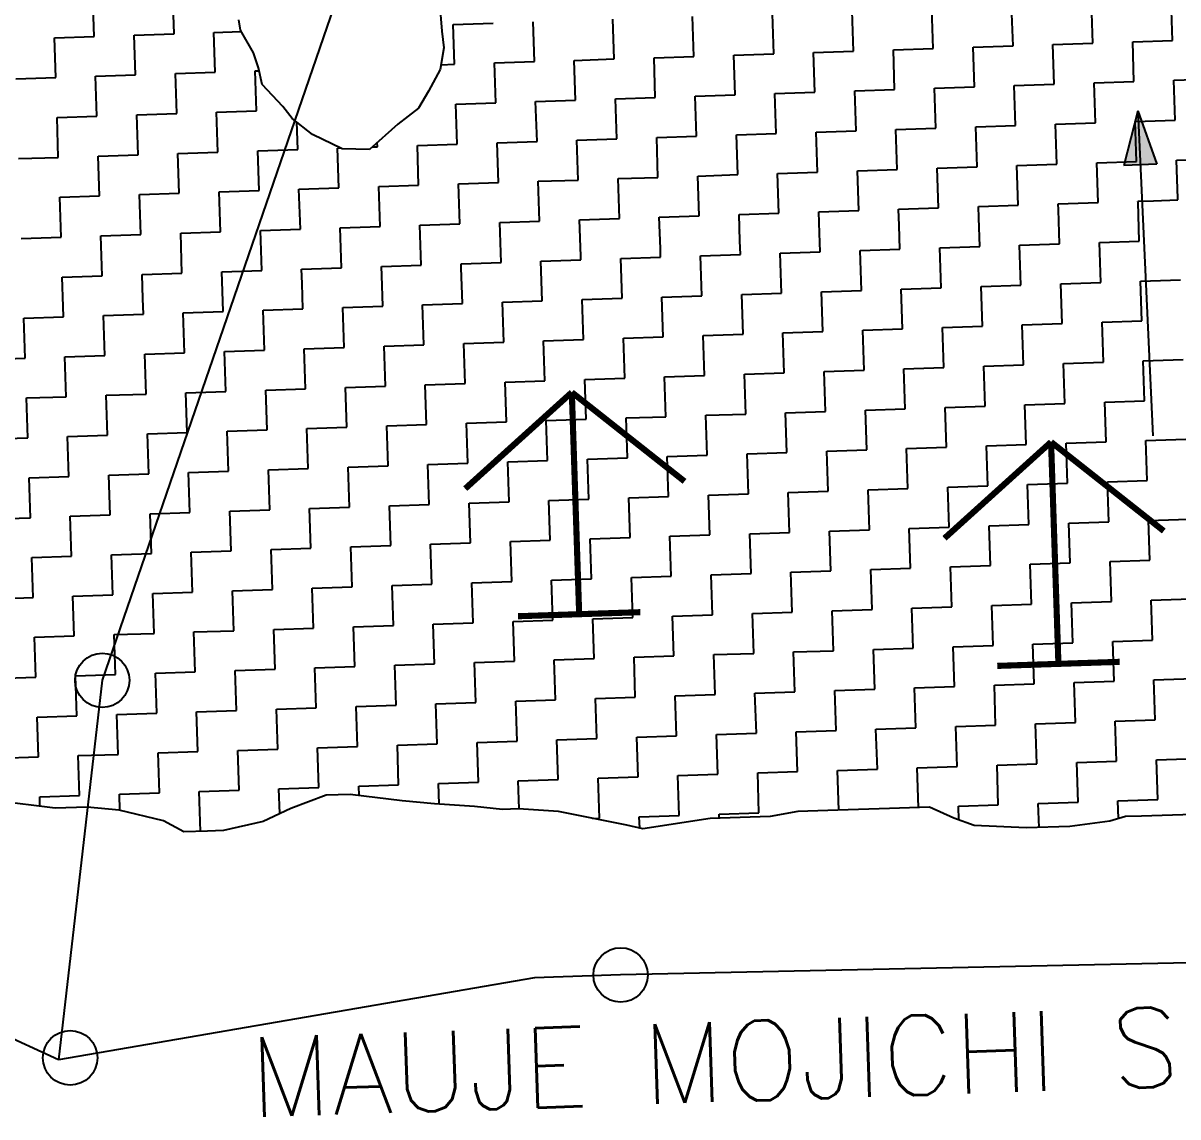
# Model space of a CAD drawing. Header units: metres. Extents: x 279700 to 281193, y 2031385 to 2032574.
# Drawn here: x 280298 to 280590.2, y 2031385.3 to 2031662.1 of the extents above; entities that cross this region are included whole.
import ezdxf

# ---------------------------------------------------------------- set-up
doc = ezdxf.new("R2010")
doc.units = ezdxf.units.M
for name, color, linetype in [('POLY_HATCH', 12, 'Continuous'), ('POLY_PARCEL', 6, 'Continuous'), ('TEXT_MAPOUT', 7, 'Continuous'), ('V_BOUND_LINE', 7, 'Continuous')]:
    doc.layers.add(name, color=color, linetype=linetype)
doc.styles.get("Standard").update_dxf_attribs({"font": 'simplex.shx'})

msp = doc.modelspace()

# ---------------------------------------------------------------- hatches: boundary and pattern name
h = msp.add_hatch(color=256)
h.paths.add_polyline_path([(280580.69, 2031626.19), (280584.86, 2031626.38), (280580.06, 2031639.84)])
h.paths.add_polyline_path([(280580.06, 2031639.84), (280576.51, 2031626), (280580.69, 2031626.19)])

# ---------------------------------------------------------------- linework, layer by layer
for points in [[(280580.06, 2031639.84), (280576.51, 2031626)], [(280580.06, 2031639.84), (280583.85, 2031557.61)], [(280580.06, 2031639.84), (280584.86, 2031626.38)], [(280584.86, 2031626.38), (280576.51, 2031626)]]:
    msp.add_lwpolyline(points)
at = {"const_width": 1.55}
for points in [[(280436.85, 2031568.64), (280409.88, 2031544.27)], [(280436.85, 2031568.64), (280438.71, 2031512.49)], [(280436.85, 2031568.64), (280465.37, 2031546.11)], [(280558.12, 2031556.07), (280531.15, 2031531.7)], [(280558.12, 2031556.07), (280559.98, 2031499.92)], [(280558.12, 2031556.07), (280586.64, 2031533.55)], [(280423.23, 2031511.98), (280454.2, 2031513.01)], [(280544.5, 2031499.41), (280575.47, 2031500.44)]]:
    msp.add_lwpolyline(points, dxfattribs=at)
for centre in [(280318.03, 2031495.76), (280449.19, 2031421.2), (280309.91, 2031400.23)]:
    msp.add_circle(centre, 6.88)
at = {"layer": 'POLY_HATCH', "linetype": 'Continuous'}
for p, q in [((280316, 2031658.72), (280315.66, 2031668.81)), ((280336.19, 2031659.39), (280335.85, 2031669.48)), ((280528.3, 2031655.67), (280527.97, 2031665.77)), ((280548.49, 2031656.35), (280548.15, 2031666.44)), ((280568.68, 2031657.02), (280568.34, 2031667.11)), ((280588.86, 2031657.69), (280588.53, 2031667.78)), ((280427.37, 2031652.32), (280427.03, 2031662.41)), ((280447.55, 2031652.99), (280447.22, 2031663.08)), ((280467.74, 2031653.66), (280467.4, 2031663.75)), ((280487.93, 2031654.33), (280487.59, 2031664.43)), ((280508.11, 2031655), (280507.78, 2031665.1)), ((280326.09, 2031659.05), (280336.19, 2031659.39)), ((280346.28, 2031659.73), (280353.2, 2031659.96)), ((280346.62, 2031649.63), (280346.28, 2031659.73)), ((280406.84, 2031661.74), (280416.94, 2031662.08)), ((280407.18, 2031651.65), (280406.84, 2031661.74)), ((280305.91, 2031658.38), (280316, 2031658.72)), ((280306.24, 2031648.29), (280305.91, 2031658.38)), ((280326.43, 2031648.96), (280326.09, 2031659.05)), ((280558.58, 2031656.68), (280568.68, 2031657.02)), ((280558.92, 2031646.59), (280558.58, 2031656.68)), ((280578.77, 2031657.35), (280588.86, 2031657.69)), ((280579.1, 2031647.26), (280578.77, 2031657.35)), ((280457.65, 2031653.32), (280467.74, 2031653.66)), ((280477.83, 2031654), (280487.93, 2031654.33)), ((280478.17, 2031643.9), (280477.83, 2031654)), ((280498.02, 2031654.67), (280508.11, 2031655)), ((280498.36, 2031644.57), (280498.02, 2031654.67)), ((280518.21, 2031655.34), (280528.3, 2031655.67)), ((280518.54, 2031645.25), (280518.21, 2031655.34)), ((280538.39, 2031656.01), (280548.49, 2031656.35)), ((280538.73, 2031645.92), (280538.39, 2031656.01)), ((280403.72, 2031651.53), (280407.18, 2031651.65)), ((280417.27, 2031651.98), (280427.37, 2031652.32)), ((280417.61, 2031641.89), (280417.27, 2031651.98)), ((280437.46, 2031652.65), (280447.55, 2031652.99)), ((280437.79, 2031642.56), (280437.46, 2031652.65)), ((280457.98, 2031643.23), (280457.65, 2031653.32)), ((280296.15, 2031647.95), (280306.24, 2031648.29)), ((280316.34, 2031648.63), (280326.43, 2031648.96)), ((280316.67, 2031638.53), (280316.34, 2031648.63)), ((280336.52, 2031649.3), (280346.62, 2031649.63)), ((280336.86, 2031639.2), (280336.52, 2031649.3)), ((280356.71, 2031649.97), (280357.75, 2031650)), ((280357.05, 2031639.87), (280356.71, 2031649.97)), ((280589.2, 2031647.6), (280599.29, 2031647.93)), ((280508.45, 2031644.91), (280518.54, 2031645.25)), ((280508.79, 2031634.82), (280508.45, 2031644.91)), ((280528.64, 2031645.58), (280538.73, 2031645.92)), ((280528.97, 2031635.49), (280528.64, 2031645.58)), ((280548.82, 2031646.25), (280558.92, 2031646.59)), ((280549.16, 2031636.16), (280548.82, 2031646.25)), ((280569.01, 2031646.92), (280579.1, 2031647.26)), ((280569.35, 2031636.83), (280569.01, 2031646.92)), ((280589.53, 2031637.5), (280589.2, 2031647.6)), ((280407.51, 2031641.55), (280417.61, 2031641.89)), ((280427.7, 2031642.22), (280437.79, 2031642.56)), ((280428.04, 2031632.13), (280427.7, 2031642.22)), ((280447.89, 2031642.9), (280457.98, 2031643.23)), ((280448.22, 2031632.8), (280447.89, 2031642.9)), ((280468.08, 2031643.57), (280478.17, 2031643.9)), ((280468.41, 2031633.47), (280468.08, 2031643.57)), ((280488.26, 2031644.24), (280498.36, 2031644.57)), ((280488.6, 2031634.14), (280488.26, 2031644.24)), ((280326.77, 2031638.87), (280336.86, 2031639.2)), ((280346.95, 2031639.54), (280357.05, 2031639.87)), ((280347.29, 2031629.45), (280346.95, 2031639.54)), ((280407.85, 2031631.46), (280407.51, 2031641.55)), ((280306.58, 2031638.2), (280316.67, 2031638.53)), ((280306.91, 2031628.1), (280306.58, 2031638.2)), ((280327.1, 2031628.77), (280326.77, 2031638.87)), ((280367.48, 2031630.12), (280367.24, 2031637.05)), ((280539.07, 2031635.82), (280549.16, 2031636.16)), ((280559.25, 2031636.49), (280569.35, 2031636.83)), ((280559.59, 2031626.4), (280559.25, 2031636.49)), ((280579.44, 2031637.17), (280589.53, 2031637.5)), ((280579.78, 2031627.07), (280579.44, 2031637.17)), ((280458.32, 2031633.14), (280468.41, 2031633.47)), ((280458.65, 2031623.04), (280458.32, 2031633.14)), ((280478.5, 2031633.81), (280488.6, 2031634.14)), ((280478.84, 2031623.72), (280478.5, 2031633.81)), ((280498.69, 2031634.48), (280508.79, 2031634.82)), ((280499.03, 2031624.39), (280498.69, 2031634.48)), ((280518.88, 2031635.15), (280528.97, 2031635.49)), ((280519.21, 2031625.06), (280518.88, 2031635.15)), ((280539.4, 2031625.73), (280539.07, 2031635.82)), ((280377.57, 2031630.45), (280378.28, 2031630.48)), ((280377.9, 2031620.36), (280377.57, 2031630.45)), ((280386.37, 2031630.74), (280387.66, 2031630.79)), ((280387.66, 2031630.79), (280387.63, 2031631.87)), ((280397.76, 2031631.12), (280407.85, 2031631.46)), ((280398.09, 2031621.03), (280397.76, 2031631.12)), ((280417.94, 2031631.79), (280428.04, 2031632.13)), ((280418.28, 2031621.7), (280417.94, 2031631.79)), ((280438.13, 2031632.47), (280448.22, 2031632.8)), ((280438.47, 2031622.37), (280438.13, 2031632.47)), ((280296.82, 2031627.77), (280306.91, 2031628.1)), ((280317.01, 2031628.44), (280327.1, 2031628.77)), ((280317.34, 2031618.34), (280317.01, 2031628.44)), ((280337.19, 2031629.11), (280347.29, 2031629.45)), ((280337.53, 2031619.02), (280337.19, 2031629.11)), ((280357.38, 2031629.78), (280367.48, 2031630.12)), ((280357.72, 2031619.69), (280357.38, 2031629.78)), ((280589.87, 2031627.41), (280599.96, 2031627.74)), ((280590.19, 2031617.71), (280589.87, 2031627.41)), ((280488.93, 2031624.05), (280499.03, 2031624.39)), ((280509.12, 2031624.72), (280519.21, 2031625.06)), ((280509.46, 2031614.63), (280509.12, 2031624.72)), ((280529.31, 2031625.39), (280539.4, 2031625.73)), ((280529.64, 2031615.3), (280529.31, 2031625.39)), ((280549.5, 2031626.07), (280559.59, 2031626.4)), ((280549.83, 2031615.97), (280549.5, 2031626.07)), ((280569.68, 2031626.74), (280579.78, 2031627.07)), ((280570.02, 2031616.64), (280569.68, 2031626.74)), ((280408.19, 2031621.37), (280418.28, 2031621.7)), ((280408.52, 2031611.27), (280408.19, 2031621.37)), ((280428.37, 2031622.04), (280438.47, 2031622.37)), ((280428.71, 2031611.94), (280428.37, 2031622.04)), ((280448.56, 2031622.71), (280458.65, 2031623.04)), ((280448.9, 2031612.61), (280448.56, 2031622.71)), ((280468.75, 2031623.38), (280478.84, 2031623.72)), ((280469.08, 2031613.29), (280468.75, 2031623.38)), ((280489.27, 2031613.96), (280488.93, 2031624.05)), ((280327.44, 2031618.68), (280337.53, 2031619.02)), ((280327.77, 2031608.59), (280327.44, 2031618.68)), ((280347.62, 2031619.35), (280357.72, 2031619.69)), ((280347.96, 2031609.26), (280347.62, 2031619.35)), ((280367.81, 2031620.02), (280377.9, 2031620.36)), ((280368.15, 2031609.93), (280367.81, 2031620.02)), ((280388, 2031620.69), (280398.09, 2031621.03)), ((280388.33, 2031610.6), (280388, 2031620.69)), ((280307.25, 2031618.01), (280317.34, 2031618.34)), ((280307.59, 2031607.92), (280307.25, 2031618.01)), ((280539.74, 2031615.64), (280549.83, 2031615.97)), ((280539.83, 2031612.82), (280539.74, 2031615.64)), ((280559.92, 2031616.31), (280570.02, 2031616.64)), ((280559.98, 2031614.78), (280559.92, 2031616.31)), ((280580.11, 2031616.98), (280584.02, 2031617.11)), ((280580.12, 2031616.73), (280580.11, 2031616.98)), ((280580.45, 2031606.89), (280580.12, 2031616.73)), ((280584.02, 2031617.11), (280590.21, 2031617.31)), ((280590.21, 2031617.31), (280590.19, 2031617.71)), ((280438.8, 2031612.28), (280448.9, 2031612.61)), ((280458.99, 2031612.95), (280469.08, 2031613.29)), ((280459.25, 2031605.01), (280458.99, 2031612.95)), ((280479.18, 2031613.62), (280489.27, 2031613.96)), ((280479.4, 2031606.96), (280479.18, 2031613.62)), ((280499.36, 2031614.29), (280509.46, 2031614.63)), ((280499.54, 2031608.92), (280499.36, 2031614.29)), ((280519.55, 2031614.96), (280529.64, 2031615.3)), ((280519.69, 2031610.87), (280519.55, 2031614.96)), ((280540.07, 2031605.54), (280539.83, 2031612.82)), ((280560.26, 2031606.21), (280559.98, 2031614.78)), ((280358.05, 2031609.59), (280368.15, 2031609.93)), ((280378.24, 2031610.27), (280388.33, 2031610.6)), ((280378.58, 2031600.17), (280378.24, 2031610.27)), ((280398.43, 2031610.94), (280408.52, 2031611.27)), ((280398.76, 2031600.84), (280398.43, 2031610.94)), ((280418.61, 2031611.61), (280428.71, 2031611.94)), ((280418.95, 2031601.51), (280418.61, 2031611.61)), ((280439.11, 2031603.06), (280438.8, 2031612.28)), ((280519.89, 2031604.87), (280519.69, 2031610.87)), ((280297.49, 2031607.58), (280307.59, 2031607.92)), ((280317.68, 2031608.25), (280327.77, 2031608.59)), ((280318.01, 2031598.16), (280317.68, 2031608.25)), ((280337.87, 2031608.92), (280347.96, 2031609.26)), ((280338.2, 2031598.83), (280337.87, 2031608.92)), ((280358.39, 2031599.5), (280358.05, 2031609.59)), ((280479.51, 2031603.53), (280479.4, 2031606.96)), ((280499.7, 2031604.2), (280499.54, 2031608.92)), ((280570.35, 2031606.55), (280580.45, 2031606.89)), ((280459.32, 2031602.86), (280459.25, 2031605.01)), ((280489.61, 2031603.86), (280499.7, 2031604.2)), ((280489.94, 2031593.77), (280489.61, 2031603.86)), ((280509.79, 2031604.54), (280519.89, 2031604.87)), ((280510.13, 2031594.44), (280509.79, 2031604.54)), ((280529.98, 2031605.21), (280540.07, 2031605.54)), ((280530.32, 2031595.11), (280529.98, 2031605.21)), ((280550.17, 2031605.88), (280560.26, 2031606.21)), ((280550.5, 2031595.78), (280550.17, 2031605.88)), ((280570.69, 2031596.46), (280570.35, 2031606.55)), ((280408.86, 2031601.18), (280418.95, 2031601.51)), ((280408.89, 2031600.13), (280408.86, 2031601.18)), ((280429.04, 2031601.85), (280439.14, 2031602.19)), ((280429.38, 2031591.76), (280429.04, 2031601.85)), ((280439.14, 2031602.19), (280439.11, 2031603.06)), ((280449.23, 2031602.52), (280459.32, 2031602.86)), ((280449.57, 2031592.43), (280449.23, 2031602.52)), ((280469.42, 2031603.19), (280479.51, 2031603.53)), ((280469.75, 2031593.1), (280469.42, 2031603.19)), ((280307.92, 2031597.82), (280318.01, 2031598.16)), ((280328.11, 2031598.49), (280338.2, 2031598.83)), ((280328.31, 2031592.31), (280328.11, 2031598.49)), ((280348.3, 2031599.16), (280358.39, 2031599.5)), ((280348.46, 2031594.27), (280348.3, 2031599.16)), ((280368.48, 2031599.84), (280378.58, 2031600.17)), ((280368.6, 2031596.22), (280368.48, 2031599.84)), ((280388.67, 2031600.51), (280398.76, 2031600.84)), ((280388.75, 2031598.17), (280388.67, 2031600.51)), ((280389.01, 2031590.41), (280388.75, 2031598.17)), ((280409.19, 2031591.09), (280408.89, 2031600.13)), ((280308.17, 2031590.36), (280307.92, 2031597.82)), ((280368.82, 2031589.74), (280368.6, 2031596.22)), ((280520.22, 2031594.78), (280530.32, 2031595.11)), ((280540.41, 2031595.45), (280550.5, 2031595.78)), ((280540.74, 2031585.36), (280540.41, 2031595.45)), ((280560.6, 2031596.12), (280570.69, 2031596.46)), ((280560.93, 2031586.03), (280560.6, 2031596.12)), ((280580.78, 2031596.79), (280590.88, 2031597.13)), ((280581.12, 2031586.7), (280580.78, 2031596.79)), ((280328.44, 2031588.4), (280328.31, 2031592.31)), ((280348.63, 2031589.07), (280348.46, 2031594.27)), ((280439.47, 2031592.09), (280449.57, 2031592.43)), ((280459.66, 2031592.76), (280469.75, 2031593.1)), ((280460, 2031582.67), (280459.66, 2031592.76)), ((280479.85, 2031593.43), (280489.94, 2031593.77)), ((280480.18, 2031583.34), (280479.85, 2031593.43)), ((280500.03, 2031594.11), (280510.13, 2031594.44)), ((280500.37, 2031584.01), (280500.03, 2031594.11)), ((280520.56, 2031584.68), (280520.22, 2031594.78)), ((280308.26, 2031587.73), (280308.17, 2031590.36)), ((280358.72, 2031589.41), (280368.82, 2031589.74)), ((280359.06, 2031579.31), (280358.72, 2031589.41)), ((280378.91, 2031590.08), (280389.01, 2031590.41)), ((280379.25, 2031579.98), (280378.91, 2031590.08)), ((280399.1, 2031590.75), (280409.19, 2031591.09)), ((280399.43, 2031580.66), (280399.1, 2031590.75)), ((280419.29, 2031591.42), (280429.38, 2031591.76)), ((280419.62, 2031581.33), (280419.29, 2031591.42)), ((280439.81, 2031582), (280439.47, 2031592.09)), ((280298.16, 2031587.39), (280308.26, 2031587.73)), ((280298.5, 2031577.3), (280298.16, 2031587.39)), ((280318.35, 2031588.06), (280328.44, 2031588.4)), ((280318.69, 2031577.97), (280318.35, 2031588.06)), ((280338.54, 2031588.74), (280348.63, 2031589.07)), ((280338.87, 2031578.64), (280338.54, 2031588.74)), ((280571.03, 2031586.36), (280581.12, 2031586.7)), ((280571.36, 2031576.27), (280571.03, 2031586.36)), ((280490.28, 2031583.68), (280500.37, 2031584.01)), ((280490.61, 2031573.58), (280490.28, 2031583.68)), ((280510.46, 2031584.35), (280520.56, 2031584.68)), ((280510.8, 2031574.25), (280510.46, 2031584.35)), ((280530.65, 2031585.02), (280540.74, 2031585.36)), ((280530.99, 2031574.93), (280530.65, 2031585.02)), ((280550.84, 2031585.69), (280560.93, 2031586.03)), ((280551.17, 2031575.6), (280550.84, 2031585.69)), ((280389.34, 2031580.32), (280399.43, 2031580.66)), ((280409.53, 2031580.99), (280419.62, 2031581.33)), ((280409.86, 2031570.9), (280409.53, 2031580.99)), ((280429.72, 2031581.66), (280439.81, 2031582)), ((280430.05, 2031571.57), (280429.72, 2031581.66)), ((280449.9, 2031582.33), (280460, 2031582.67)), ((280450.24, 2031572.24), (280449.9, 2031582.33)), ((280470.09, 2031583.01), (280480.18, 2031583.34)), ((280470.43, 2031572.91), (280470.09, 2031583.01)), ((280308.59, 2031577.63), (280318.69, 2031577.97)), ((280308.93, 2031567.54), (280308.59, 2031577.63)), ((280328.78, 2031578.31), (280338.87, 2031578.64)), ((280329.12, 2031568.21), (280328.78, 2031578.31)), ((280348.97, 2031578.98), (280359.06, 2031579.31)), ((280349.3, 2031568.88), (280348.97, 2031578.98)), ((280369.15, 2031579.65), (280379.25, 2031579.98)), ((280369.49, 2031569.56), (280369.15, 2031579.65)), ((280389.68, 2031570.23), (280389.34, 2031580.32)), ((280288.41, 2031576.96), (280298.5, 2031577.3)), ((280520.89, 2031574.59), (280530.99, 2031574.93)), ((280541.08, 2031575.26), (280551.17, 2031575.6)), ((280541.42, 2031565.17), (280541.08, 2031575.26)), ((280561.27, 2031575.93), (280571.36, 2031576.27)), ((280561.6, 2031565.84), (280561.27, 2031575.93)), ((280581.45, 2031576.6), (280591.55, 2031576.94)), ((280581.79, 2031566.51), (280581.45, 2031576.6)), ((280440.14, 2031571.9), (280450.24, 2031572.24)), ((280440.48, 2031561.81), (280440.14, 2031571.9)), ((280460.33, 2031572.58), (280470.43, 2031572.91)), ((280460.67, 2031562.48), (280460.33, 2031572.58)), ((280480.52, 2031573.25), (280490.61, 2031573.58)), ((280480.85, 2031563.15), (280480.52, 2031573.25)), ((280500.71, 2031573.92), (280510.8, 2031574.25)), ((280501.04, 2031563.83), (280500.71, 2031573.92)), ((280521.23, 2031564.5), (280520.89, 2031574.59)), ((280339.21, 2031568.55), (280349.3, 2031568.88)), ((280359.4, 2031569.22), (280369.49, 2031569.56)), ((280359.73, 2031559.13), (280359.4, 2031569.22)), ((280379.58, 2031569.89), (280389.68, 2031570.23)), ((280379.92, 2031559.8), (280379.58, 2031569.89)), ((280399.77, 2031570.56), (280409.86, 2031570.9)), ((280400.11, 2031560.47), (280399.77, 2031570.56)), ((280419.96, 2031571.23), (280430.05, 2031571.57)), ((280420.29, 2031561.14), (280419.96, 2031571.23)), ((280298.83, 2031567.21), (280308.93, 2031567.54)), ((280299.17, 2031557.11), (280298.83, 2031567.21)), ((280319.02, 2031567.88), (280329.12, 2031568.21)), ((280319.36, 2031557.78), (280319.02, 2031567.88)), ((280339.54, 2031558.45), (280339.21, 2031568.55)), ((280571.7, 2031566.18), (280581.79, 2031566.51)), ((280572.03, 2031556.08), (280571.7, 2031566.18)), ((280470.76, 2031562.82), (280480.85, 2031563.15)), ((280490.95, 2031563.49), (280501.04, 2031563.83)), ((280491.28, 2031553.4), (280490.95, 2031563.49)), ((280511.14, 2031564.16), (280521.23, 2031564.5)), ((280511.47, 2031554.07), (280511.14, 2031564.16)), ((280531.32, 2031564.83), (280541.42, 2031565.17)), ((280531.66, 2031554.74), (280531.32, 2031564.83)), ((280551.51, 2031565.5), (280561.6, 2031565.84)), ((280551.85, 2031555.41), (280551.51, 2031565.5)), ((280390.01, 2031560.13), (280400.11, 2031560.47)), ((280390.35, 2031550.04), (280390.01, 2031560.13)), ((280410.2, 2031560.8), (280420.29, 2031561.14)), ((280410.54, 2031550.71), (280410.2, 2031560.8)), ((280430.39, 2031561.48), (280440.48, 2031561.81)), ((280430.72, 2031551.38), (280430.39, 2031561.48)), ((280450.57, 2031562.15), (280460.67, 2031562.48)), ((280450.91, 2031552.05), (280450.57, 2031562.15)), ((280471.1, 2031552.72), (280470.76, 2031562.82)), ((280289.08, 2031556.78), (280299.17, 2031557.11)), ((280309.26, 2031557.45), (280319.36, 2031557.78)), ((280309.6, 2031547.35), (280309.26, 2031557.45)), ((280329.45, 2031558.12), (280339.54, 2031558.45)), ((280329.79, 2031548.03), (280329.45, 2031558.12)), ((280349.64, 2031558.79), (280359.73, 2031559.13)), ((280349.97, 2031548.7), (280349.64, 2031558.79)), ((280369.83, 2031559.46), (280379.92, 2031559.8)), ((280370.16, 2031549.37), (280369.83, 2031559.46)), ((280521.56, 2031554.4), (280531.66, 2031554.74)), ((280521.9, 2031544.31), (280521.56, 2031554.4)), ((280541.75, 2031555.07), (280551.85, 2031555.41)), ((280542.09, 2031544.98), (280541.75, 2031555.07)), ((280561.94, 2031555.75), (280572.03, 2031556.08)), ((280562.27, 2031545.65), (280561.94, 2031555.75)), ((280582.13, 2031556.42), (280592.22, 2031556.75)), ((280582.46, 2031546.32), (280582.13, 2031556.42)), ((280420.63, 2031551.05), (280430.72, 2031551.38)), ((280440.82, 2031551.72), (280450.91, 2031552.05)), ((280441.15, 2031541.62), (280440.82, 2031551.72)), ((280461, 2031552.39), (280471.1, 2031552.72)), ((280461.34, 2031542.3), (280461, 2031552.39)), ((280481.19, 2031553.06), (280491.28, 2031553.4)), ((280481.53, 2031542.97), (280481.19, 2031553.06)), ((280501.38, 2031553.73), (280511.47, 2031554.07)), ((280501.71, 2031543.64), (280501.38, 2031553.73)), ((280339.88, 2031548.36), (280349.97, 2031548.7)), ((280340.22, 2031538.27), (280339.88, 2031548.36)), ((280360.07, 2031549.03), (280370.16, 2031549.37)), ((280360.4, 2031538.94), (280360.07, 2031549.03)), ((280380.25, 2031549.7), (280390.35, 2031550.04)), ((280380.59, 2031539.61), (280380.25, 2031549.7)), ((280400.44, 2031550.38), (280410.54, 2031550.71)), ((280400.78, 2031540.28), (280400.44, 2031550.38)), ((280420.96, 2031540.95), (280420.63, 2031551.05)), ((280299.51, 2031547.02), (280309.6, 2031547.35)), ((280299.84, 2031536.92), (280299.51, 2031547.02)), ((280319.69, 2031547.69), (280329.79, 2031548.03)), ((280320.03, 2031537.6), (280319.69, 2031547.69)), ((280552.18, 2031545.32), (280562.27, 2031545.65)), ((280572.37, 2031545.99), (280582.46, 2031546.32)), ((280572.7, 2031535.89), (280572.37, 2031545.99)), ((280471.43, 2031542.63), (280481.53, 2031542.97)), ((280471.77, 2031532.54), (280471.43, 2031542.63)), ((280491.62, 2031543.3), (280501.71, 2031543.64)), ((280491.96, 2031533.21), (280491.62, 2031543.3)), ((280511.81, 2031543.97), (280521.9, 2031544.31)), ((280512.14, 2031533.88), (280511.81, 2031543.97)), ((280531.99, 2031544.65), (280542.09, 2031544.98)), ((280532.33, 2031534.55), (280531.99, 2031544.65)), ((280552.52, 2031535.22), (280552.18, 2031545.32)), ((280370.5, 2031539.27), (280380.59, 2031539.61)), ((280390.68, 2031539.95), (280400.78, 2031540.28)), ((280391.02, 2031529.85), (280390.68, 2031539.95)), ((280410.87, 2031540.62), (280420.96, 2031540.95)), ((280411.21, 2031530.52), (280410.87, 2031540.62)), ((280431.06, 2031541.29), (280441.15, 2031541.62)), ((280431.39, 2031531.19), (280431.06, 2031541.29)), ((280451.25, 2031541.96), (280461.34, 2031542.3)), ((280451.58, 2031531.87), (280451.25, 2031541.96)), ((280289.75, 2031536.59), (280299.84, 2031536.92)), ((280309.94, 2031537.26), (280320.03, 2031537.6)), ((280310.27, 2031527.17), (280309.94, 2031537.26)), ((280330.12, 2031537.93), (280340.22, 2031538.27)), ((280330.46, 2031527.84), (280330.12, 2031537.93)), ((280350.31, 2031538.6), (280360.4, 2031538.94)), ((280350.65, 2031528.51), (280350.31, 2031538.6)), ((280370.83, 2031529.18), (280370.5, 2031539.27)), ((280502.05, 2031533.54), (280512.14, 2031533.88)), ((280522.24, 2031534.22), (280532.33, 2031534.55)), ((280522.57, 2031524.12), (280522.24, 2031534.22)), ((280542.42, 2031534.89), (280552.52, 2031535.22)), ((280542.76, 2031524.79), (280542.42, 2031534.89)), ((280562.61, 2031535.56), (280572.7, 2031535.89)), ((280562.95, 2031525.47), (280562.61, 2031535.56)), ((280582.8, 2031536.23), (280592.89, 2031536.57)), ((280583.13, 2031526.14), (280582.8, 2031536.23)), ((280421.3, 2031530.86), (280431.39, 2031531.19)), ((280421.64, 2031520.77), (280421.3, 2031530.86)), ((280441.49, 2031531.53), (280451.58, 2031531.87)), ((280441.82, 2031521.44), (280441.49, 2031531.53)), ((280461.67, 2031532.2), (280471.77, 2031532.54)), ((280462.01, 2031522.11), (280461.67, 2031532.2)), ((280481.86, 2031532.87), (280491.96, 2031533.21)), ((280482.2, 2031522.78), (280481.86, 2031532.87)), ((280502.38, 2031523.45), (280502.05, 2031533.54)), ((280340.55, 2031528.17), (280350.65, 2031528.51)), ((280340.89, 2031518.08), (280340.55, 2031528.17)), ((280360.74, 2031528.85), (280370.83, 2031529.18)), ((280361.07, 2031518.75), (280360.74, 2031528.85)), ((280380.93, 2031529.52), (280391.02, 2031529.85)), ((280381.26, 2031519.42), (280380.93, 2031529.52)), ((280401.11, 2031530.19), (280411.21, 2031530.52)), ((280401.45, 2031520.09), (280401.11, 2031530.19)), ((280300.18, 2031526.83), (280310.27, 2031527.17)), ((280300.51, 2031516.74), (280300.18, 2031526.83)), ((280320.36, 2031527.5), (280330.46, 2031527.84)), ((280320.7, 2031517.41), (280320.36, 2031527.5)), ((280552.85, 2031525.13), (280562.95, 2031525.47)), ((280553.19, 2031515.04), (280552.85, 2031525.13)), ((280573.04, 2031525.8), (280583.13, 2031526.14)), ((280573.38, 2031515.71), (280573.04, 2031525.8)), ((280451.92, 2031521.77), (280462.01, 2031522.11)), ((280472.1, 2031522.44), (280482.2, 2031522.78)), ((280472.44, 2031512.35), (280472.1, 2031522.44)), ((280492.29, 2031523.12), (280502.38, 2031523.45)), ((280492.63, 2031513.02), (280492.29, 2031523.12)), ((280512.48, 2031523.79), (280522.57, 2031524.12)), ((280512.81, 2031513.69), (280512.48, 2031523.79)), ((280532.67, 2031524.46), (280542.76, 2031524.79)), ((280533, 2031514.36), (280532.67, 2031524.46)), ((280371.17, 2031519.09), (280381.26, 2031519.42)), ((280371.5, 2031508.99), (280371.17, 2031519.09)), ((280391.36, 2031519.76), (280401.45, 2031520.09)), ((280391.69, 2031509.67), (280391.36, 2031519.76)), ((280411.54, 2031520.43), (280421.64, 2031520.77)), ((280411.88, 2031510.34), (280411.54, 2031520.43)), ((280431.73, 2031521.1), (280441.82, 2031521.44)), ((280432.07, 2031511.01), (280431.73, 2031521.1)), ((280452.25, 2031511.68), (280451.92, 2031521.77)), ((280290.42, 2031516.4), (280300.51, 2031516.74)), ((280310.61, 2031517.07), (280320.7, 2031517.41)), ((280310.94, 2031506.98), (280310.61, 2031517.07)), ((280330.79, 2031517.74), (280340.89, 2031518.08)), ((280331.13, 2031507.65), (280330.79, 2031517.74)), ((280350.98, 2031518.42), (280361.07, 2031518.75)), ((280351.32, 2031508.32), (280350.98, 2031518.42)), ((280583.47, 2031516.04), (280593.56, 2031516.38)), ((280502.72, 2031513.36), (280512.81, 2031513.69)), ((280503.06, 2031503.26), (280502.72, 2031513.36)), ((280522.91, 2031514.03), (280533, 2031514.36)), ((280523.24, 2031503.94), (280522.91, 2031514.03)), ((280543.09, 2031514.7), (280553.19, 2031515.04)), ((280543.43, 2031504.61), (280543.09, 2031514.7)), ((280563.28, 2031515.37), (280573.38, 2031515.71)), ((280563.62, 2031505.28), (280563.28, 2031515.37)), ((280583.8, 2031505.95), (280583.47, 2031516.04)), ((280401.78, 2031510), (280411.88, 2031510.34)), ((280421.97, 2031510.67), (280432.07, 2031511.01)), ((280422.31, 2031500.58), (280421.97, 2031510.67)), ((280442.16, 2031511.34), (280452.25, 2031511.68)), ((280442.49, 2031501.25), (280442.16, 2031511.34)), ((280462.35, 2031512.01), (280472.44, 2031512.35)), ((280462.68, 2031501.92), (280462.35, 2031512.01)), ((280482.53, 2031512.69), (280492.63, 2031513.02)), ((280482.87, 2031502.59), (280482.53, 2031512.69)), ((280321.04, 2031507.32), (280331.13, 2031507.65)), ((280341.22, 2031507.99), (280351.32, 2031508.32)), ((280341.56, 2031497.89), (280341.22, 2031507.99)), ((280361.41, 2031508.66), (280371.5, 2031508.99)), ((280361.75, 2031498.56), (280361.41, 2031508.66)), ((280381.6, 2031509.33), (280391.69, 2031509.67)), ((280381.93, 2031499.24), (280381.6, 2031509.33)), ((280402.12, 2031499.91), (280401.78, 2031510)), ((280300.85, 2031506.64), (280310.94, 2031506.98)), ((280301.18, 2031496.55), (280300.85, 2031506.64)), ((280321.37, 2031497.22), (280321.04, 2031507.32)), ((280533.34, 2031504.27), (280543.43, 2031504.61)), ((280553.52, 2031504.94), (280563.62, 2031505.28)), ((280553.86, 2031494.85), (280553.52, 2031504.94)), ((280573.71, 2031505.61), (280583.8, 2031505.95)), ((280574.05, 2031495.52), (280573.71, 2031505.61)), ((280452.59, 2031501.59), (280462.68, 2031501.92)), ((280452.92, 2031491.49), (280452.59, 2031501.59)), ((280472.78, 2031502.26), (280482.87, 2031502.59)), ((280473.11, 2031492.16), (280472.78, 2031502.26)), ((280492.96, 2031502.93), (280503.06, 2031503.26)), ((280493.3, 2031492.83), (280492.96, 2031502.93)), ((280513.15, 2031503.6), (280523.24, 2031503.94)), ((280513.49, 2031493.51), (280513.15, 2031503.6)), ((280533.67, 2031494.18), (280533.34, 2031504.27)), ((280371.84, 2031498.9), (280381.93, 2031499.24)), ((280372.18, 2031488.81), (280371.84, 2031498.9)), ((280392.03, 2031499.57), (280402.12, 2031499.91)), ((280392.36, 2031489.48), (280392.03, 2031499.57)), ((280412.21, 2031500.24), (280422.31, 2031500.58)), ((280412.55, 2031490.15), (280412.21, 2031500.24)), ((280432.4, 2031500.91), (280442.49, 2031501.25)), ((280432.74, 2031490.82), (280432.4, 2031500.91)), ((280291.09, 2031496.21), (280301.18, 2031496.55)), ((280311.28, 2031496.89), (280321.37, 2031497.22)), ((280311.61, 2031486.79), (280311.28, 2031496.89)), ((280331.47, 2031497.56), (280341.56, 2031497.89)), ((280331.8, 2031487.46), (280331.47, 2031497.56)), ((280351.65, 2031498.23), (280361.75, 2031498.56)), ((280351.99, 2031488.14), (280351.65, 2031498.23)), ((280584.14, 2031495.86), (280594.23, 2031496.19)), ((280584.48, 2031485.76), (280584.14, 2031495.86)), ((280483.2, 2031492.5), (280493.3, 2031492.83)), ((280503.39, 2031493.17), (280513.49, 2031493.51)), ((280503.73, 2031483.08), (280503.39, 2031493.17)), ((280523.58, 2031493.84), (280533.67, 2031494.18)), ((280523.91, 2031483.75), (280523.58, 2031493.84)), ((280543.77, 2031494.51), (280553.86, 2031494.85)), ((280544.1, 2031484.42), (280543.77, 2031494.51)), ((280563.95, 2031495.18), (280574.05, 2031495.52)), ((280564.29, 2031485.09), (280563.95, 2031495.18)), ((280402.46, 2031489.81), (280412.55, 2031490.15)), ((280422.64, 2031490.49), (280432.74, 2031490.82)), ((280422.98, 2031480.39), (280422.64, 2031490.49)), ((280442.83, 2031491.16), (280452.92, 2031491.49)), ((280443.17, 2031481.06), (280442.83, 2031491.16)), ((280463.02, 2031491.83), (280473.11, 2031492.16)), ((280463.35, 2031481.73), (280463.02, 2031491.83)), ((280483.54, 2031482.41), (280483.2, 2031492.5)), ((280321.71, 2031487.13), (280331.8, 2031487.46)), ((280322.04, 2031477.03), (280321.71, 2031487.13)), ((280341.89, 2031487.8), (280351.99, 2031488.14)), ((280342.23, 2031477.71), (280341.89, 2031487.8)), ((280362.08, 2031488.47), (280372.18, 2031488.81)), ((280362.42, 2031478.38), (280362.08, 2031488.47)), ((280382.27, 2031489.14), (280392.36, 2031489.48)), ((280382.6, 2031479.05), (280382.27, 2031489.14)), ((280402.79, 2031479.72), (280402.46, 2031489.81)), ((280301.52, 2031486.46), (280311.61, 2031486.79)), ((280301.86, 2031476.36), (280301.52, 2031486.46)), ((280534.01, 2031484.08), (280544.1, 2031484.42)), ((280534.34, 2031473.99), (280534.01, 2031484.08)), ((280554.2, 2031484.76), (280564.29, 2031485.09)), ((280554.53, 2031474.66), (280554.2, 2031484.76)), ((280574.38, 2031485.43), (280584.48, 2031485.76)), ((280574.72, 2031475.33), (280574.38, 2031485.43)), ((280453.26, 2031481.4), (280463.35, 2031481.73)), ((280453.6, 2031471.3), (280453.26, 2031481.4)), ((280473.45, 2031482.07), (280483.54, 2031482.41)), ((280473.78, 2031471.98), (280473.45, 2031482.07)), ((280493.63, 2031482.74), (280503.73, 2031483.08)), ((280493.97, 2031472.65), (280493.63, 2031482.74)), ((280513.82, 2031483.41), (280523.91, 2031483.75)), ((280514.16, 2031473.32), (280513.82, 2031483.41)), ((280352.32, 2031478.04), (280362.42, 2031478.38)), ((280372.51, 2031478.71), (280382.6, 2031479.05)), ((280372.85, 2031468.62), (280372.51, 2031478.71)), ((280392.7, 2031479.38), (280402.79, 2031479.72)), ((280393.03, 2031469.29), (280392.7, 2031479.38)), ((280412.89, 2031480.06), (280422.98, 2031480.39)), ((280413.22, 2031469.96), (280412.89, 2031480.06)), ((280433.07, 2031480.73), (280443.17, 2031481.06)), ((280433.41, 2031470.63), (280433.07, 2031480.73)), ((280291.76, 2031476.03), (280301.86, 2031476.36)), ((280311.95, 2031476.7), (280322.04, 2031477.03)), ((280312.29, 2031466.61), (280311.95, 2031476.7)), ((280332.14, 2031477.37), (280342.23, 2031477.71)), ((280332.47, 2031467.28), (280332.14, 2031477.37)), ((280352.66, 2031467.95), (280352.32, 2031478.04)), ((280564.62, 2031475), (280574.72, 2031475.33)), ((280584.81, 2031475.67), (280594.91, 2031476)), ((280585.15, 2031465.58), (280584.81, 2031475.67)), ((280483.88, 2031472.31), (280493.97, 2031472.65)), ((280504.06, 2031472.98), (280514.16, 2031473.32)), ((280504.4, 2031462.9), (280504.06, 2031472.98)), ((280524.25, 2031473.65), (280534.34, 2031473.99)), ((280524.59, 2031463.57), (280524.25, 2031473.65)), ((280544.44, 2031474.33), (280554.53, 2031474.66)), ((280544.77, 2031464.23), (280544.44, 2031474.33)), ((280564.96, 2031464.9), (280564.62, 2031475)), ((280403.13, 2031469.63), (280413.22, 2031469.96)), ((280403.3, 2031464.46), (280403.13, 2031469.63)), ((280423.31, 2031470.3), (280433.41, 2031470.63)), ((280423.55, 2031463.22), (280423.31, 2031470.3)), ((280443.5, 2031470.97), (280453.6, 2031471.3)), ((280443.84, 2031460.88), (280443.5, 2031470.97)), ((280463.69, 2031471.64), (280473.78, 2031471.98)), ((280464.02, 2031461.55), (280463.69, 2031471.64)), ((280484.21, 2031462.22), (280483.88, 2031472.31)), ((280302.19, 2031466.27), (280312.29, 2031466.61)), ((280322.38, 2031466.94), (280332.47, 2031467.28)), ((280322.51, 2031462.85), (280322.38, 2031466.94)), ((280342.57, 2031467.61), (280352.66, 2031467.95)), ((280342.9, 2031457.53), (280342.57, 2031467.61)), ((280362.75, 2031468.28), (280372.85, 2031468.62)), ((280362.96, 2031462.04), (280362.75, 2031468.28)), ((280382.94, 2031468.96), (280393.03, 2031469.29)), ((280383.02, 2031466.59), (280382.94, 2031468.96)), ((280302.27, 2031463.85), (280302.19, 2031466.27)), ((280534.68, 2031463.9), (280544.77, 2031464.23)), ((280534.8, 2031460.38), (280534.68, 2031463.9)), ((280554.87, 2031464.57), (280564.96, 2031464.9)), ((280555.07, 2031458.53), (280554.87, 2031464.57)), ((280575.05, 2031465.24), (280585.15, 2031465.58)), ((280575.2, 2031460.77), (280575.05, 2031465.24)), ((280442.12, 2031460.82), (280443.84, 2031460.88)), ((280453.93, 2031461.21), (280464.02, 2031461.55)), ((280454.02, 2031458.39), (280453.93, 2031461.21)), ((280474.12, 2031461.88), (280484.21, 2031462.22)), ((280474.15, 2031460.88), (280474.12, 2031461.88))]:
    msp.add_line(p, q, dxfattribs=at)
at = {"layer": 'POLY_HATCH'}
for p, q in [((280403.33, 2031667.32), (280403.96, 2031660.01)), ((280353.03, 2031660.25), (280352.56, 2031662.93)), ((280356.31, 2031654.57), (280353.03, 2031660.25)), ((280403.96, 2031660.01), (280404.48, 2031655.79)), ((280357.59, 2031650.76), (280356.31, 2031654.57)), ((280404.48, 2031655.79), (280403.51, 2031650.36)), ((280358.5, 2031646.55), (280357.59, 2031650.76)), ((280403.51, 2031650.36), (280400.6, 2031644.87)), ((280363.7, 2031640.94), (280358.5, 2031646.55)), ((280400.6, 2031644.87), (280398.05, 2031640.54)), ((280366.12, 2031637.94), (280363.7, 2031640.94)), ((280398.05, 2031640.54), (280392.78, 2031636.51)), ((280371.27, 2031633.87), (280366.12, 2031637.94)), ((280392.78, 2031636.51), (280385.67, 2031630.11)), ((280378.72, 2031630.26), (280371.27, 2031633.87)), ((280385.67, 2031630.11), (280378.72, 2031630.26)), ((280374.71, 2031466.66), (280365.73, 2031463.33)), ((280380.77, 2031466.86), (280374.71, 2031466.66)), ((280393.95, 2031465.28), (280380.77, 2031466.86)), ((280306.12, 2031463.37), (280286.05, 2031465.88)), ((280314.19, 2031463.64), (280306.12, 2031463.37)), ((280322.3, 2031462.9), (280314.19, 2031463.64)), ((280402.06, 2031464.54), (280393.95, 2031465.28)), ((280412.18, 2031463.87), (280402.06, 2031464.54)), ((280419.28, 2031463.1), (280412.18, 2031463.87)), ((280527.36, 2031463.66), (280517.27, 2031463.33)), ((280533.52, 2031460.84), (280527.36, 2031463.66)), ((280333.5, 2031460.24), (280322.3, 2031462.9)), ((280365.73, 2031463.33), (280358.76, 2031460.07)), ((280423.32, 2031463.23), (280419.28, 2031463.1)), ((280433.44, 2031462.56), (280423.32, 2031463.23)), ((280450.73, 2031459.09), (280433.44, 2031462.56)), ((280471.89, 2031460.81), (280454.8, 2031458.22)), ((280487.03, 2031461.31), (280471.89, 2031460.81)), ((280494.06, 2031462.55), (280487.03, 2031461.31)), ((280504.15, 2031462.89), (280494.06, 2031462.55)), ((280517.27, 2031463.33), (280504.15, 2031462.89)), ((280538.63, 2031458.99), (280533.52, 2031460.84)), ((280576.95, 2031461.27), (280572.95, 2031460.13)), ((280580.99, 2031461.41), (280576.95, 2031461.27)), ((280594.11, 2031461.84), (280580.99, 2031461.41)), ((280338.65, 2031457.39), (280333.5, 2031460.24)), ((280348.74, 2031457.72), (280344.7, 2031457.59)), ((280358.76, 2031460.07), (280348.74, 2031457.72)), ((280454.8, 2031458.22), (280450.73, 2031459.09)), ((280551.79, 2031458.42), (280538.63, 2031458.99)), ((280562.89, 2031458.79), (280551.79, 2031458.42)), ((280572.95, 2031460.13), (280562.89, 2031458.79)), ((280344.7, 2031457.59), (280338.65, 2031457.39))]:
    msp.add_line(p, q, dxfattribs=at)
at = {"layer": 'POLY_PARCEL'}
for p, q in [((280380.33, 2031676.93), (280318.03, 2031495.76)), ((280318.03, 2031495.76), (280306.96, 2031399.72))]:
    msp.add_line(p, q, dxfattribs=at)
at = {"layer": 'V_BOUND_LINE'}
for p, q in [((280813.31, 2031428.89), (280449.19, 2031421.2)), ((280427.39, 2031420.48), (280306.96, 2031399.72)), ((280449.19, 2031421.2), (280427.39, 2031420.48)), ((280306.96, 2031399.72), (280275.62, 2031414.16))]:
    msp.add_line(p, q, dxfattribs=at)

# ---------------------------------------------------------------- texts
at = {"layer": 'TEXT_MAPOUT'}
msp.add_text('MAUJE MOJICHI SHIV', height=20.1983, rotation=1.9049, dxfattribs=at).set_placement((280355.59, 2031385.17))

doc.saveas('drawing.dxf')
